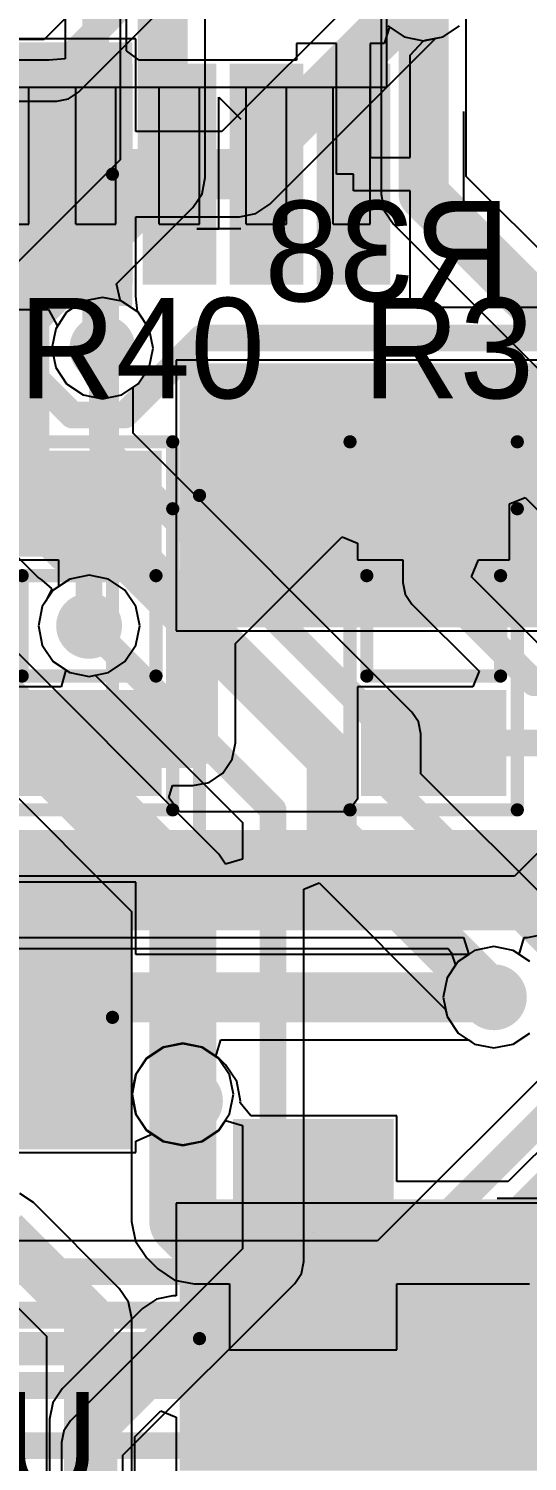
# Model space of a CAD drawing. Header units: millimetres. Extents: x 3.6 to 6.79, y 1.07 to 2.73.
# Drawn here: x 6.0869 to 6.236, y 1.4133 to 1.8415 of the extents above; entities that cross this region are included whole.
import ezdxf

# ---------------------------------------------------------------- set-up
doc = ezdxf.new("R2010")
doc.units = ezdxf.units.MM
doc.header["$MEASUREMENT"] = 0
for name, color, linetype in [('BottomLayer', 5, 'Continuous'), ('BottomOverlay', 54, 'Continuous'), ('BottomPaste', 16, 'Continuous'), ('BottomSolder', 6, 'Continuous'), ('Mechanical13', 56, 'Continuous'), ('MidLayer1', 16, 'Continuous'), ('MidLayer2', 76, 'Continuous'), ('MultiLayer', 9, 'Continuous'), ('PadHoleLayer', 156, 'Continuous'), ('TopLayer', 1, 'Continuous'), ('TopOverlay', 2, 'Continuous'), ('TopPaste', 8, 'Continuous'), ('TopSolder', 216, 'Continuous'), ('ViaHoleLayer', 16, 'Continuous')]:
    doc.layers.add(name, color=color, linetype=linetype)

# ---------------------------------------------------------------- blocks, each defined once
blk = doc.blocks.new('61031621121_B_12')
at = {"layer": 'BottomOverlay'}
for p, q in [((-0.15748, -0.40236), (-0.15748, -0.38924)), ((-0.15748, -0.38924), (-0.15748, -0.3958)), ((-0.15748, -0.3958), (-0.11812, -0.3958)), ((-0.11812, -0.3958), (-0.12468, -0.40236))]:
    blk.add_line(p, q, dxfattribs=at)
blk = doc.blocks.new('RES_SMD_0603_76')
at = {"layer": 'TopLayer'}
for points in [[(-0.04681, -0.01772), (-0.02319, -0.01772), (-0.04681, 0.01772), (-0.02319, 0.01772)], [(0.02468, -0.01771), (0.0483, -0.01771), (0.02468, 0.01772), (0.0483, 0.01772)]]:
    blk.add_solid(points, dxfattribs=at)
at = {"layer": 'TopOverlay', "const_width": 0.00394}
for points in [[(-0.055, 0.025), (0.055, 0.025)], [(-0.055, 0.025), (-0.055, -0.025)], [(0.055, 0.025), (0.055, -0.025)], [(-0.015, 0.02), (0.015, 0.02)], [(-0.015, 0.02), (-0.015, -0.02)], [(0.015, 0.02), (0.015, -0.02)], [(-0.015, -0.02), (0.015, -0.02)], [(-0.055, -0.025), (0.035, -0.025)], [(0.035, -0.025), (0.055, -0.025)]]:
    blk.add_lwpolyline(points, dxfattribs=at)
at = {"layer": 'TopOverlay', "const_width": 0.00197}
for points in [[(-0.05599, 0.025, 1), (-0.05402, 0.025, 1)], [(-0.05599, 0.025, 1), (-0.05402, 0.025, 1)], [(0.05401, 0.025, 1), (0.05598, 0.025, 1)], [(0.05401, 0.025, 1), (0.05598, 0.025, 1)], [(-0.01599, 0.02, 1), (-0.01402, 0.02, 1)], [(-0.01599, 0.02, 1), (-0.01402, 0.02, 1)], [(0.01401, 0.02, 1), (0.01598, 0.02, 1)], [(0.01401, 0.02, 1), (0.01598, 0.02, 1)], [(-0.01599, -0.02, 1), (-0.01402, -0.02, 1)], [(-0.01599, -0.02, 1), (-0.01402, -0.02, 1)], [(0.01401, -0.02, 1), (0.01598, -0.02, 1)], [(0.01401, -0.02, 1), (0.01598, -0.02, 1)], [(-0.05599, -0.025, 1), (-0.05402, -0.025, 1)], [(-0.05599, -0.025, 1), (-0.05402, -0.025, 1)], [(0.03401, -0.025, 1), (0.03598, -0.025, 1)], [(0.03401, -0.025, 1), (0.03598, -0.025, 1)], [(0.05401, -0.025, 1), (0.05598, -0.025, 1)], [(0.05401, -0.025, 1), (0.05598, -0.025, 1)]]:
    blk.add_lwpolyline(points, format="xyb", close=True, dxfattribs=at)
at = {"layer": 'TopPaste'}
for points in [[(-0.04681, -0.01772), (-0.02319, -0.01772), (-0.04681, 0.01772), (-0.02319, 0.01772)], [(0.02468, -0.01771), (0.0483, -0.01771), (0.02468, 0.01772), (0.0483, 0.01772)]]:
    blk.add_solid(points, dxfattribs=at)
at = {"layer": 'TopSolder'}
for points in [[(-0.05081, -0.02172), (-0.01919, -0.02172), (-0.05081, 0.02172), (-0.01919, 0.02172)], [(0.02068, -0.02171), (0.0523, -0.02171), (0.02068, 0.02172), (0.0523, 0.02172)]]:
    blk.add_solid(points, dxfattribs=at)
blk = doc.blocks.new('RES_SMD_0603_77')
at = {"layer": 'TopLayer'}
for points in [[(-0.04681, -0.01772), (-0.02319, -0.01772), (-0.04681, 0.01772), (-0.02319, 0.01772)], [(0.02468, -0.01771), (0.0483, -0.01771), (0.02468, 0.01772), (0.0483, 0.01772)]]:
    blk.add_solid(points, dxfattribs=at)
at = {"layer": 'TopOverlay', "const_width": 0.00394}
for points in [[(-0.055, 0.025), (0.055, 0.025)], [(-0.055, 0.025), (-0.055, -0.025)], [(0.055, 0.025), (0.055, -0.025)], [(-0.015, 0.02), (0.015, 0.02)], [(-0.015, 0.02), (-0.015, -0.02)], [(0.015, 0.02), (0.015, -0.02)], [(-0.015, -0.02), (0.015, -0.02)], [(-0.055, -0.025), (0.035, -0.025)], [(0.035, -0.025), (0.055, -0.025)]]:
    blk.add_lwpolyline(points, dxfattribs=at)
at = {"layer": 'TopOverlay', "const_width": 0.00197}
for points in [[(-0.05599, 0.025, 1), (-0.05402, 0.025, 1)], [(-0.05599, 0.025, 1), (-0.05402, 0.025, 1)], [(0.05401, 0.025, 1), (0.05598, 0.025, 1)], [(0.05401, 0.025, 1), (0.05598, 0.025, 1)], [(-0.01599, 0.02, 1), (-0.01402, 0.02, 1)], [(-0.01599, 0.02, 1), (-0.01402, 0.02, 1)], [(0.01401, 0.02, 1), (0.01598, 0.02, 1)], [(0.01401, 0.02, 1), (0.01598, 0.02, 1)], [(-0.01599, -0.02, 1), (-0.01402, -0.02, 1)], [(-0.01599, -0.02, 1), (-0.01402, -0.02, 1)], [(0.01401, -0.02, 1), (0.01598, -0.02, 1)], [(0.01401, -0.02, 1), (0.01598, -0.02, 1)], [(-0.05599, -0.025, 1), (-0.05402, -0.025, 1)], [(-0.05599, -0.025, 1), (-0.05402, -0.025, 1)], [(0.03401, -0.025, 1), (0.03598, -0.025, 1)], [(0.03401, -0.025, 1), (0.03598, -0.025, 1)], [(0.05401, -0.025, 1), (0.05598, -0.025, 1)], [(0.05401, -0.025, 1), (0.05598, -0.025, 1)]]:
    blk.add_lwpolyline(points, format="xyb", close=True, dxfattribs=at)
at = {"layer": 'TopPaste'}
for points in [[(-0.04681, -0.01772), (-0.02319, -0.01772), (-0.04681, 0.01772), (-0.02319, 0.01772)], [(0.02468, -0.01771), (0.0483, -0.01771), (0.02468, 0.01772), (0.0483, 0.01772)]]:
    blk.add_solid(points, dxfattribs=at)
at = {"layer": 'TopSolder'}
for points in [[(-0.05081, -0.02172), (-0.01919, -0.02172), (-0.05081, 0.02172), (-0.01919, 0.02172)], [(0.02068, -0.02171), (0.0523, -0.02171), (0.02068, 0.02172), (0.0523, 0.02172)]]:
    blk.add_solid(points, dxfattribs=at)
blk = doc.blocks.new('RES_SMD_2512_B_78')
at = {"layer": 'BottomLayer'}
for points in [[(-0.16141, 0.05996), (-0.16141, -0.06996), (-0.09054, 0.05996), (-0.09054, -0.06996)], [(0.09056, 0.05996), (0.09056, -0.06996), (0.16142, 0.05996), (0.16142, -0.06996)]]:
    blk.add_solid(points, dxfattribs=at)
at = {"layer": 'BottomOverlay', "const_width": 0.00394}
for points in [[(0.12599, 0.05799), (-0.12598, 0.05799)], [(-0.12598, -0.06799), (-0.12598, 0.05799)], [(0.12599, -0.06799), (0.12599, 0.05799)], [(0.12599, -0.06799), (-0.12598, -0.06799)]]:
    blk.add_lwpolyline(points, dxfattribs=at)
at = {"layer": 'BottomOverlay', "const_width": 0.00197}
for points in [[(-0.12696, 0.05799, 1), (-0.12499, 0.05799, 1)], [(-0.12696, 0.05799, 1), (-0.12499, 0.05799, 1)], [(0.12501, 0.05799, 1), (0.12698, 0.05799, 1)], [(0.12501, 0.05799, 1), (0.12698, 0.05799, 1)], [(-0.12696, -0.06799, 1), (-0.12499, -0.06799, 1)], [(-0.12696, -0.06799, 1), (-0.12499, -0.06799, 1)], [(0.12501, -0.06799, 1), (0.12698, -0.06799, 1)], [(0.12501, -0.06799, 1), (0.12698, -0.06799, 1)]]:
    blk.add_lwpolyline(points, format="xyb", close=True, dxfattribs=at)
at = {"layer": 'BottomPaste'}
for points in [[(-0.16141, 0.05996), (-0.16141, -0.06996), (-0.09054, 0.05996), (-0.09054, -0.06996)], [(0.09056, 0.05996), (0.09056, -0.06996), (0.16142, 0.05996), (0.16142, -0.06996)]]:
    blk.add_solid(points, dxfattribs=at)
at = {"layer": 'BottomSolder'}
for points in [[(-0.16541, 0.06396), (-0.16541, -0.07396), (-0.08654, 0.06396), (-0.08654, -0.07396)], [(0.08656, 0.06396), (0.08656, -0.07396), (0.16542, 0.06396), (0.16542, -0.07396)]]:
    blk.add_solid(points, dxfattribs=at)
blk = doc.blocks.new('RES_SMD_2512_B_87')
at = {"layer": 'BottomLayer'}
for points in [[(-0.16141, 0.05996), (-0.16141, -0.06996), (-0.09054, 0.05996), (-0.09054, -0.06996)], [(0.09056, 0.05996), (0.09056, -0.06996), (0.16142, 0.05996), (0.16142, -0.06996)]]:
    blk.add_solid(points, dxfattribs=at)
at = {"layer": 'BottomOverlay', "const_width": 0.00394}
for points in [[(0.12599, 0.05799), (-0.12598, 0.05799)], [(-0.12598, -0.06799), (-0.12598, 0.05799)], [(0.12599, -0.06799), (0.12599, 0.05799)], [(0.12599, -0.06799), (-0.12598, -0.06799)]]:
    blk.add_lwpolyline(points, dxfattribs=at)
at = {"layer": 'BottomOverlay', "const_width": 0.00197}
for points in [[(-0.12696, 0.05799, 1), (-0.12499, 0.05799, 1)], [(-0.12696, 0.05799, 1), (-0.12499, 0.05799, 1)], [(0.12501, 0.05799, 1), (0.12698, 0.05799, 1)], [(0.12501, 0.05799, 1), (0.12698, 0.05799, 1)], [(-0.12696, -0.06799, 1), (-0.12499, -0.06799, 1)], [(-0.12696, -0.06799, 1), (-0.12499, -0.06799, 1)], [(0.12501, -0.06799, 1), (0.12698, -0.06799, 1)], [(0.12501, -0.06799, 1), (0.12698, -0.06799, 1)]]:
    blk.add_lwpolyline(points, format="xyb", close=True, dxfattribs=at)
at = {"layer": 'BottomPaste'}
for points in [[(-0.16141, 0.05996), (-0.16141, -0.06996), (-0.09054, 0.05996), (-0.09054, -0.06996)], [(0.09056, 0.05996), (0.09056, -0.06996), (0.16142, 0.05996), (0.16142, -0.06996)]]:
    blk.add_solid(points, dxfattribs=at)
at = {"layer": 'BottomSolder'}
for points in [[(-0.16541, 0.06396), (-0.16541, -0.07396), (-0.08654, 0.06396), (-0.08654, -0.07396)], [(0.08656, 0.06396), (0.08656, -0.07396), (0.16542, 0.06396), (0.16542, -0.07396)]]:
    blk.add_solid(points, dxfattribs=at)
blk = doc.blocks.new('PCBC_________1_135')
at = {"layer": 'PadHoleLayer'}
blk.add_lwpolyline([(0, 0), (0, 0, -1), (0, 0), (0, 0, -1)], format="xyb", close=True, dxfattribs=at)
at = {"layer": 'TopLayer'}
blk.add_solid([(-0.02, -0.03), (0.02, -0.03), (-0.02, 0.03), (0.02, 0.03)], dxfattribs=at)
at = {"layer": 'TopPaste'}
blk.add_solid([(-0.02, -0.03), (0.02, -0.03), (-0.02, 0.03), (0.02, 0.03)], dxfattribs=at)
at = {"layer": 'TopSolder'}
blk.add_solid([(-0.024, -0.034), (0.024, -0.034), (-0.024, 0.034), (0.024, 0.034)], dxfattribs=at)
blk = doc.blocks.new('SOP65P640X110_16N_146')
at = {"layer": 'Mechanical13'}
for points in [[(-0.089, 0.1), (-0.089, -0.1)], [(-0.13, 0.019), (-0.13, 0.007)], [(-0.089, 0.019), (-0.089, 0.007)], [(-0.13, 0.007), (-0.089, 0.007)], [(-0.13, -0.007), (-0.13, -0.019)], [(-0.13, -0.007), (-0.089, -0.007)], [(-0.089, -0.007), (-0.089, -0.019)], [(-0.13, -0.019), (-0.089, -0.019)], [(-0.13, -0.032), (-0.13, -0.044)], [(-0.13, -0.032), (-0.089, -0.032)], [(-0.089, -0.032), (-0.089, -0.044)], [(-0.13, -0.044), (-0.089, -0.044)], [(-0.13, -0.058), (-0.13, -0.07)], [(-0.13, -0.058), (-0.089, -0.058)], [(-0.089, -0.058), (-0.089, -0.07)], [(-0.13, -0.07), (-0.089, -0.07)], [(-0.13, -0.084), (-0.13, -0.095)], [(-0.13, -0.084), (-0.089, -0.084)], [(-0.089, -0.084), (-0.089, -0.095)], [(-0.13, -0.095), (-0.089, -0.095)], [(-0.089, -0.1), (0.089, -0.1)]]:
    blk.add_lwpolyline(points, dxfattribs=at)
for points in [[(-0.13, 0.007, 1), (-0.13, 0.007, 1)], [(-0.13, 0.007, 1), (-0.13, 0.007, 1)], [(-0.089, 0.007, 1), (-0.089, 0.007, 1)], [(-0.089, 0.007, 1), (-0.089, 0.007, 1)], [(-0.13, -0.007, 1), (-0.13, -0.007, 1)], [(-0.13, -0.007, 1), (-0.13, -0.007, 1)], [(-0.089, -0.007, 1), (-0.089, -0.007, 1)], [(-0.089, -0.007, 1), (-0.089, -0.007, 1)], [(-0.13, -0.019, 1), (-0.13, -0.019, 1)], [(-0.13, -0.019, 1), (-0.13, -0.019, 1)], [(-0.089, -0.019, 1), (-0.089, -0.019, 1)], [(-0.089, -0.019, 1), (-0.089, -0.019, 1)], [(-0.13, -0.032, 1), (-0.13, -0.032, 1)], [(-0.13, -0.032, 1), (-0.13, -0.032, 1)], [(-0.089, -0.032, 1), (-0.089, -0.032, 1)], [(-0.089, -0.032, 1), (-0.089, -0.032, 1)], [(-0.13, -0.044, 1), (-0.13, -0.044, 1)], [(-0.13, -0.044, 1), (-0.13, -0.044, 1)], [(-0.089, -0.044, 1), (-0.089, -0.044, 1)], [(-0.089, -0.044, 1), (-0.089, -0.044, 1)], [(-0.13, -0.058, 1), (-0.13, -0.058, 1)], [(-0.13, -0.058, 1), (-0.13, -0.058, 1)], [(-0.089, -0.058, 1), (-0.089, -0.058, 1)], [(-0.089, -0.058, 1), (-0.089, -0.058, 1)], [(-0.13, -0.07, 1), (-0.13, -0.07, 1)], [(-0.13, -0.07, 1), (-0.13, -0.07, 1)], [(-0.089, -0.07, 1), (-0.089, -0.07, 1)], [(-0.089, -0.07, 1), (-0.089, -0.07, 1)], [(-0.13, -0.084, 1), (-0.13, -0.084, 1)], [(-0.13, -0.084, 1), (-0.13, -0.084, 1)], [(-0.089, -0.084, 1), (-0.089, -0.084, 1)], [(-0.089, -0.084, 1), (-0.089, -0.084, 1)], [(-0.13, -0.095, 1), (-0.13, -0.095, 1)], [(-0.13, -0.095, 1), (-0.13, -0.095, 1)], [(-0.089, -0.095, 1), (-0.089, -0.095, 1)], [(-0.089, -0.095, 1), (-0.089, -0.095, 1)], [(-0.089, -0.1, 1), (-0.089, -0.1, 1)], [(-0.089, -0.1, 1), (-0.089, -0.1, 1)]]:
    blk.add_lwpolyline(points, format="xyb", close=True, dxfattribs=at)
at = {"layer": 'TopLayer'}
for points in [[(-0.144, 0.006), (-0.086, 0.006), (-0.144, 0.02), (-0.086, 0.02)], [(-0.144, -0.02), (-0.086, -0.02), (-0.144, -0.006), (-0.086, -0.006)], [(-0.144, -0.045), (-0.086, -0.045), (-0.144, -0.031), (-0.086, -0.031)], [(-0.144, -0.071), (-0.086, -0.071), (-0.144, -0.057), (-0.086, -0.057)], [(-0.144, -0.097), (-0.086, -0.097), (-0.144, -0.083), (-0.086, -0.083)]]:
    blk.add_solid(points, dxfattribs=at)
at = {"layer": 'TopOverlay', "const_width": 0.006}
blk.add_lwpolyline([(-0.074, -0.1), (0.074, -0.1)], dxfattribs=at)
at = {"layer": 'TopOverlay', "const_width": 0.003}
blk.add_lwpolyline([(-0.0755, -0.1, 1), (-0.0725, -0.1, 1)], format="xyb", close=True, dxfattribs=at)
at = {"layer": 'TopPaste'}
for points in [[(-0.144, 0.006), (-0.086, 0.006), (-0.144, 0.02), (-0.086, 0.02)], [(-0.144, -0.02), (-0.086, -0.02), (-0.144, -0.006), (-0.086, -0.006)], [(-0.144, -0.045), (-0.086, -0.045), (-0.144, -0.031), (-0.086, -0.031)], [(-0.144, -0.071), (-0.086, -0.071), (-0.144, -0.057), (-0.086, -0.057)], [(-0.144, -0.097), (-0.086, -0.097), (-0.144, -0.083), (-0.086, -0.083)]]:
    blk.add_solid(points, dxfattribs=at)
at = {"layer": 'TopSolder'}
for points in [[(-0.148, 0.002), (-0.082, 0.002), (-0.148, 0.024), (-0.082, 0.024)], [(-0.148, -0.024), (-0.082, -0.024), (-0.148, -0.002), (-0.082, -0.002)], [(-0.148, -0.049), (-0.082, -0.049), (-0.148, -0.027), (-0.082, -0.027)], [(-0.148, -0.075), (-0.082, -0.075), (-0.148, -0.053), (-0.082, -0.053)], [(-0.148, -0.101), (-0.082, -0.101), (-0.148, -0.079), (-0.082, -0.079)]]:
    blk.add_solid(points, dxfattribs=at)

msp = doc.modelspace()

# ---------------------------------------------------------------- linework, layer by layer
at = {"layer": 'BottomLayer'}
for p, q in [((6.19058, 1.85661), (6.1447, 1.81072)), ((6.21079, 1.83902), (6.2157, 1.8423)), ((6.11896, 1.83841), (5.97904, 1.83841)), ((6.11896, 1.81072), (6.11896, 1.83841)), ((6.15899, 1.78897), (6.20861, 1.83858)), ((6.20861, 1.83858), (6.21079, 1.83902)), ((6.1447, 1.81072), (6.11896, 1.81072)), ((6.14998, 1.78523), (6.15485, 1.7862)), ((6.15485, 1.7862), (6.15899, 1.78897)), ((6.11896, 1.76151), (6.11896, 1.78523)), ((6.11896, 1.78523), (6.14998, 1.78523)), ((6.11944, 1.75688), (6.11896, 1.76151)), ((6.06939, 1.75754), (6.09285, 1.75754)), ((6.09285, 1.75754), (6.09552, 1.75254)), ((6.1197, 1.7567), (6.11944, 1.75688)), ((6.12298, 1.75179), (6.1197, 1.7567)), ((6.09502, 1.75179), (6.09387, 1.746)), ((6.09552, 1.75254), (6.09502, 1.75179)), ((6.12413, 1.746), (6.12298, 1.75179)), ((6.09387, 1.746), (6.09502, 1.74021)), ((6.12298, 1.74021), (6.12413, 1.746)), ((6.09502, 1.74021), (6.0983, 1.7353)), ((6.1197, 1.7353), (6.12298, 1.74021)), ((6.27096, 1.74241), (6.13104, 1.74241)), ((6.13104, 1.74241), (6.13104, 1.66154)), ((6.0983, 1.7353), (6.10321, 1.73202)), ((6.11479, 1.73202), (6.1197, 1.7353)), ((6.10321, 1.73202), (6.109, 1.73087)), ((6.109, 1.73087), (6.11479, 1.73202)), ((6.09921, 1.67698), (6.0943, 1.6737)), ((6.105, 1.67813), (6.09921, 1.67698)), ((6.11079, 1.67698), (6.105, 1.67813)), ((6.1157, 1.6737), (6.11079, 1.67698)), ((6.0943, 1.6737), (6.09102, 1.66879)), ((6.11898, 1.66879), (6.1157, 1.6737)), ((6.09102, 1.66879), (6.08987, 1.663)), ((6.12013, 1.663), (6.11898, 1.66879)), ((6.08987, 1.663), (6.09102, 1.65721)), ((6.11898, 1.65721), (6.12013, 1.663)), ((6.13104, 1.66154), (6.25255, 1.66154)), ((6.09102, 1.65721), (6.0943, 1.6523)), ((6.1157, 1.6523), (6.11898, 1.65721)), ((6.0943, 1.6523), (6.09921, 1.64902)), ((6.09921, 1.64902), (6.105, 1.64787)), ((6.105, 1.64787), (6.11079, 1.64902)), ((6.11079, 1.64902), (6.1157, 1.6523)), ((6.11896, 1.58644), (5.97904, 1.58644)), ((6.11896, 1.56474), (6.11896, 1.58644)), ((6.226, 1.56713), (6.22021, 1.56598)), ((6.23179, 1.56598), (6.226, 1.56713)), ((6.21836, 1.56474), (6.11896, 1.56474)), ((6.22021, 1.56598), (6.21836, 1.56474)), ((6.2367, 1.5627), (6.23179, 1.56598)), ((6.14287, 1.53426), (6.14439, 1.53926)), ((6.14439, 1.53926), (6.21836, 1.53926)), ((6.21836, 1.53926), (6.22021, 1.53802)), ((6.22021, 1.53802), (6.226, 1.53687)), ((6.226, 1.53687), (6.23179, 1.53802)), ((6.23179, 1.53802), (6.2367, 1.5413)), ((6.1437, 1.5337), (6.14287, 1.53426)), ((6.14698, 1.52879), (6.1437, 1.5337)), ((6.14813, 1.523), (6.14698, 1.52879)), ((6.14698, 1.51721), (6.14813, 1.523)), ((6.1437, 1.5123), (6.14698, 1.51721)), ((6.13879, 1.50902), (6.1437, 1.5123)), ((6.11896, 1.50897), (6.11897, 1.50898)), ((6.11896, 1.50558), (6.11896, 1.50897)), ((6.11897, 1.50898), (6.12396, 1.51119)), ((6.12396, 1.51119), (6.12721, 1.50902)), ((6.12721, 1.50902), (6.133, 1.50787)), ((6.133, 1.50787), (6.13879, 1.50902)), ((5.97904, 1.50558), (6.11896, 1.50558)), ((6.26205, 1.49044), (6.13104, 1.49044)), ((6.13104, 1.49044), (6.13104, 1.46275)), ((6.12513, 1.46178), (6.121, 1.45902)), ((6.13001, 1.46275), (6.12513, 1.46178)), ((6.13104, 1.46275), (6.13001, 1.46275)), ((6.121, 1.45902), (6.09695, 1.43497)), ((6.09695, 1.43497), (6.09419, 1.43084)), ((6.09419, 1.43084), (6.09322, 1.42596)), ((6.09322, 1.42596), (6.09322, 1.38503)), ((6.11871, 1.42068), (6.12642, 1.4284)), ((6.12642, 1.4284), (6.13104, 1.42648)), ((6.13104, 1.42648), (6.13104, 1.40958)), ((6.11871, 1.38503), (6.11871, 1.42068))]:
    msp.add_line(p, q, dxfattribs=at)
at = {"layer": 'BottomLayer', "const_width": 0.015}
for points in [[(6.14998, 1.79798), (6.205, 1.853)], [(6.049, 1.79798), (6.14998, 1.79798)], [(6.201, 1.70198), (6.20298, 1.7)], [(6.20298, 1.7), (6.289, 1.7)], [(6.05499, 1.552), (6.226, 1.552)], [(6.10596, 1.42596), (6.13001, 1.45001)], [(6.13001, 1.45001), (6.201, 1.45001)], [(6.10596, 1.35022), (6.10596, 1.42596)]]:
    msp.add_lwpolyline(points, dxfattribs=at)
at = {"layer": 'BottomLayer'}
for points, const_width in [([(6.14623, 1.79798, 1), (6.15373, 1.79798, 1)], 0.0075), ([(6.14623, 1.79798, 1), (6.15373, 1.79798, 1)], 0.0075), ([(6.10408, 1.746, 1), (6.11392, 1.746, 1)], 0.00984), ([(6.19725, 1.70198, 1), (6.20475, 1.70198, 1)], 0.0075), ([(6.19923, 1.7, 1), (6.20673, 1.7, 1)], 0.0075), ([(6.19923, 1.7, 1), (6.20673, 1.7, 1)], 0.0075), ([(6.10008, 1.663, 1), (6.10992, 1.663, 1)], 0.00984), ([(6.22108, 1.552, 1), (6.23092, 1.552, 1)], 0.00984), ([(6.22225, 1.552, 1), (6.22975, 1.552, 1)], 0.0075), ([(6.12808, 1.523, 1), (6.13792, 1.523, 1)], 0.00984), ([(6.12626, 1.45001, 1), (6.13376, 1.45001, 1)], 0.0075), ([(6.12626, 1.45001, 1), (6.13376, 1.45001, 1)], 0.0075), ([(6.19725, 1.45001, 1), (6.20475, 1.45001, 1)], 0.0075), ([(6.10221, 1.42596, 1), (6.10971, 1.42596, 1)], 0.0075), ([(6.10221, 1.42596, 1), (6.10971, 1.42596, 1)], 0.0075)]:
    msp.add_lwpolyline(points, format="xyb", close=True, dxfattribs=dict(at, const_width=const_width))
at = {"layer": 'MidLayer1'}
for p, q in [((6.11426, 2.04084), (6.11426, 1.80229)), ((6.13974, 1.79701), (6.13974, 2.0371)), ((6.19226, 1.84536), (6.19226, 1.792)), ((6.21774, 1.79728), (6.21774, 1.84536)), ((6.11426, 1.80229), (6.07665, 1.76468)), ((6.13877, 1.79213), (6.13974, 1.79701)), ((6.26328, 1.75174), (6.21774, 1.79728)), ((6.13601, 1.788), (6.13877, 1.79213)), ((6.19226, 1.792), (6.19323, 1.78712)), ((6.11322, 1.76521), (6.13601, 1.788)), ((6.19323, 1.78712), (6.19599, 1.78299)), ((6.19599, 1.78299), (6.24899, 1.72999)), ((6.11426, 1.76043), (6.11322, 1.76521)), ((6.11496, 1.75987), (6.11426, 1.76043)), ((6.1197, 1.7567), (6.11496, 1.75987)), ((6.12298, 1.75179), (6.1197, 1.7567)), ((6.12413, 1.746), (6.12298, 1.75179)), ((6.14381, 1.59481), (5.9885, 1.75013)), ((6.12298, 1.74021), (6.12413, 1.746)), ((6.1197, 1.7353), (6.12298, 1.74021)), ((6.11818, 1.73428), (6.1197, 1.7353)), ((6.11818, 1.72056), (6.11818, 1.73428)), ((5.97135, 1.72402), (6.11771, 1.57767)), ((6.20149, 1.63725), (6.11818, 1.72056)), ((6.07665, 1.69058), (6.0899, 1.67733)), ((6.0899, 1.67733), (6.09078, 1.67674)), ((6.09078, 1.67674), (6.09382, 1.67411)), ((6.09382, 1.67411), (6.09205, 1.67034)), ((6.09205, 1.67034), (6.09102, 1.66879)), ((6.09102, 1.66879), (6.08987, 1.663)), ((6.08987, 1.663), (6.09102, 1.65721)), ((6.09102, 1.65721), (6.0943, 1.6523)), ((6.0943, 1.6523), (6.09921, 1.64902)), ((6.09921, 1.64902), (6.105, 1.64787)), ((6.105, 1.64787), (6.1068, 1.64822)), ((6.1068, 1.64822), (6.15082, 1.6042)), ((6.20348, 1.63427), (6.20149, 1.63725)), ((6.20418, 1.63076), (6.20348, 1.63427)), ((6.20418, 1.6188), (6.20418, 1.63076)), ((6.26149, 1.56149), (6.20418, 1.6188)), ((6.15082, 1.6042), (6.15082, 1.59332)), ((6.14582, 1.59181), (6.14381, 1.59481)), ((6.15082, 1.59332), (6.14582, 1.59181)), ((6.16918, 1.58427), (6.1738, 1.58618)), ((6.16918, 1.473), (6.16918, 1.58427)), ((6.1738, 1.58618), (6.21158, 1.54839)), ((6.11771, 1.57767), (6.11771, 1.523)), ((6.21158, 1.54839), (6.21202, 1.54621)), ((6.21202, 1.54621), (6.2153, 1.5413)), ((6.2153, 1.5413), (6.22021, 1.53802)), ((6.22021, 1.53802), (6.226, 1.53687)), ((6.226, 1.53687), (6.23179, 1.53802)), ((6.23179, 1.53802), (6.2367, 1.5413)), ((6.11771, 1.523), (6.11887, 1.51715)), ((6.11887, 1.51715), (6.12219, 1.51219)), ((6.12219, 1.51219), (6.12715, 1.50887)), ((6.13885, 1.50887), (6.14381, 1.51219)), ((6.14381, 1.51219), (6.14582, 1.51519)), ((6.14582, 1.51519), (6.15082, 1.51368)), ((6.15082, 1.51368), (6.15082, 1.4768)), ((6.12715, 1.50887), (6.133, 1.50771)), ((6.133, 1.50771), (6.13885, 1.50887)), ((6.15082, 1.4768), (6.09947, 1.42545)), ((6.16848, 1.46949), (6.16918, 1.473)), ((6.16649, 1.46651), (6.16848, 1.46949)), ((6.11514, 1.41516), (6.16649, 1.46651)), ((6.09748, 1.42247), (6.09678, 1.41896)), ((6.09947, 1.42545), (6.09748, 1.42247)), ((6.09678, 1.41896), (6.09678, 1.21076)), ((6.11514, 1.21076), (6.11514, 1.41516))]:
    msp.add_line(p, q, dxfattribs=at)
for points, const_width in [([(6.127, 1.79701), (6.127, 2.04612)], 0.015), ([(6.205, 1.792), (6.205, 1.853)], 0.015), ([(6.08566, 1.75567), (6.127, 1.79701)], 0.015), ([(6.205, 1.792), (6.258, 1.739)], 0.015), ([(6.08566, 1.69959), (6.08566, 1.75567)], 0.015), ([(5.97769, 1.73931), (6.133, 1.584)], 0.02), ([(6.109, 1.71676), (6.109, 1.746)], 0.008), ([(6.109, 1.71676), (6.195, 1.63076)], 0.008), ([(6.08566, 1.69959), (6.09891, 1.68634)], 0.015), ([(6.09891, 1.68634), (6.11467, 1.68634)], 0.015), ([(6.11467, 1.68634), (6.1775, 1.62351)], 0.015), ([(6.105, 1.663), (6.16, 1.608)], 0.008), ([(6.195, 1.615), (6.195, 1.63076)], 0.008), ([(6.1775, 1.6005), (6.1775, 1.62351)], 0.015), ([(6.195, 1.615), (6.255, 1.555)], 0.008), ([(6.16, 1.473), (6.16, 1.608)], 0.008), ([(6.1775, 1.6005), (6.226, 1.552)], 0.015), ([(6.133, 1.523), (6.133, 1.584)], 0.02), ([(6.10596, 1.41896), (6.16, 1.473)], 0.008), ([(6.10596, 1.19904), (6.10596, 1.41896)], 0.008)]:
    msp.add_lwpolyline(points, dxfattribs=dict(at, const_width=const_width))
for points, const_width in [([(6.12325, 1.79701, 1), (6.13075, 1.79701, 1)], 0.0075), ([(6.12325, 1.79701, 1), (6.13075, 1.79701, 1)], 0.0075), ([(6.20125, 1.792, 1), (6.20875, 1.792, 1)], 0.0075), ([(6.20125, 1.792, 1), (6.20875, 1.792, 1)], 0.0075), ([(6.08191, 1.75567, 1), (6.08941, 1.75567, 1)], 0.0075), ([(6.08191, 1.75567, 1), (6.08941, 1.75567, 1)], 0.0075), ([(6.10408, 1.746, 1), (6.11392, 1.746, 1)], 0.00984), ([(6.107, 1.746, 1), (6.111, 1.746, 1)], 0.004), ([(6.107, 1.71676, 1), (6.111, 1.71676, 1)], 0.004), ([(6.107, 1.71676, 1), (6.111, 1.71676, 1)], 0.004), ([(6.08191, 1.69959, 1), (6.08941, 1.69959, 1)], 0.0075), ([(6.08191, 1.69959, 1), (6.08941, 1.69959, 1)], 0.0075), ([(6.09516, 1.68634, 1), (6.10266, 1.68634, 1)], 0.0075), ([(6.09516, 1.68634, 1), (6.10266, 1.68634, 1)], 0.0075), ([(6.11092, 1.68634, 1), (6.11842, 1.68634, 1)], 0.0075), ([(6.11092, 1.68634, 1), (6.11842, 1.68634, 1)], 0.0075), ([(6.10008, 1.663, 1), (6.10992, 1.663, 1)], 0.00984), ([(6.103, 1.663, 1), (6.107, 1.663, 1)], 0.004), ([(6.193, 1.63076, 1), (6.197, 1.63076, 1)], 0.004), ([(6.193, 1.63076, 1), (6.197, 1.63076, 1)], 0.004), ([(6.17375, 1.62351, 1), (6.18125, 1.62351, 1)], 0.0075), ([(6.17375, 1.62351, 1), (6.18125, 1.62351, 1)], 0.0075), ([(6.193, 1.615, 1), (6.197, 1.615, 1)], 0.004), ([(6.193, 1.615, 1), (6.197, 1.615, 1)], 0.004), ([(6.158, 1.608, 1), (6.162, 1.608, 1)], 0.004), ([(6.158, 1.608, 1), (6.162, 1.608, 1)], 0.004), ([(6.17375, 1.6005, 1), (6.18125, 1.6005, 1)], 0.0075), ([(6.17375, 1.6005, 1), (6.18125, 1.6005, 1)], 0.0075), ([(6.128, 1.584, 1), (6.138, 1.584, 1)], 0.01), ([(6.128, 1.584, 1), (6.138, 1.584, 1)], 0.01), ([(6.22108, 1.552, 1), (6.23092, 1.552, 1)], 0.00984), ([(6.22225, 1.552, 1), (6.22975, 1.552, 1)], 0.0075), ([(6.128, 1.523, 1), (6.138, 1.523, 1)], 0.01), ([(6.12808, 1.523, 1), (6.13792, 1.523, 1)], 0.00984), ([(6.158, 1.473, 1), (6.162, 1.473, 1)], 0.004), ([(6.158, 1.473, 1), (6.162, 1.473, 1)], 0.004), ([(6.10396, 1.41896, 1), (6.10796, 1.41896, 1)], 0.004), ([(6.10396, 1.41896, 1), (6.10796, 1.41896, 1)], 0.004)]:
    msp.add_lwpolyline(points, format="xyb", close=True, dxfattribs=dict(at, const_width=const_width))
at = {"layer": 'MidLayer2'}
for p, q in [((6.10187, 1.82251), (6.18565, 1.90628)), ((6.10661, 1.8532), (6.09158, 1.83818)), ((6.1943, 1.8423), (6.19921, 1.83902)), ((6.21079, 1.83902), (6.2157, 1.8423)), ((6.09158, 1.83818), (5.63972, 1.83818)), ((6.19921, 1.83902), (6.205, 1.83787)), ((6.205, 1.83787), (6.21079, 1.83902)), ((5.63972, 1.81982), (6.09538, 1.81982)), ((6.09538, 1.81982), (6.0989, 1.82052)), ((6.0989, 1.82052), (6.10187, 1.82251)), ((6.10321, 1.75998), (6.0983, 1.7567)), ((6.109, 1.76113), (6.10321, 1.75998)), ((6.11479, 1.75998), (6.109, 1.76113)), ((6.1197, 1.7567), (6.11479, 1.75998)), ((6.0983, 1.7567), (6.09502, 1.75179)), ((6.12298, 1.75179), (6.1197, 1.7567)), ((6.09502, 1.75179), (6.09387, 1.746)), ((6.12413, 1.746), (6.12298, 1.75179)), ((6.09387, 1.746), (6.09502, 1.74021)), ((6.12298, 1.74021), (6.12413, 1.746)), ((6.09502, 1.74021), (6.0983, 1.7353)), ((6.1197, 1.7353), (6.12298, 1.74021)), ((6.0983, 1.7353), (6.10321, 1.73202)), ((6.11479, 1.73202), (6.1197, 1.7353)), ((6.10321, 1.73202), (6.109, 1.73087)), ((6.109, 1.73087), (6.11479, 1.73202)), ((6.09921, 1.67698), (6.0943, 1.6737)), ((6.105, 1.67813), (6.09921, 1.67698)), ((6.11079, 1.67698), (6.105, 1.67813)), ((6.1157, 1.6737), (6.11079, 1.67698)), ((6.0943, 1.6737), (6.09102, 1.66879)), ((6.11898, 1.66879), (6.1157, 1.6737)), ((6.09102, 1.66879), (6.08987, 1.663)), ((6.12013, 1.663), (6.11898, 1.66879)), ((6.08987, 1.663), (6.09102, 1.65721)), ((6.11898, 1.65721), (6.12013, 1.663)), ((6.09102, 1.65721), (6.0943, 1.6523)), ((6.1157, 1.6523), (6.11898, 1.65721)), ((6.0943, 1.6523), (6.09921, 1.64902)), ((6.09921, 1.64902), (6.105, 1.64787)), ((6.105, 1.64787), (6.11079, 1.64902)), ((6.11079, 1.64902), (6.1157, 1.6523)), ((6.24611, 1.60208), (6.2322, 1.58818)), ((6.2322, 1.58818), (5.97136, 1.58818)), ((6.28882, 1.5768), (6.1912, 1.47918)), ((5.97516, 1.56982), (6.21696, 1.56982)), ((6.21696, 1.56982), (6.21848, 1.56482)), ((6.23352, 1.56482), (6.23504, 1.56982)), ((6.23504, 1.56982), (6.236, 1.56982)), ((6.236, 1.56982), (6.23951, 1.57052)), ((6.21848, 1.56482), (6.2153, 1.5627)), ((6.2367, 1.5627), (6.23352, 1.56482)), ((6.2153, 1.5627), (6.21202, 1.55779)), ((6.21202, 1.55779), (6.21087, 1.552)), ((6.21087, 1.552), (6.21202, 1.54621)), ((6.21202, 1.54621), (6.2153, 1.5413)), ((6.133, 1.53813), (6.12721, 1.53698)), ((6.13879, 1.53698), (6.133, 1.53813)), ((6.2153, 1.5413), (6.22021, 1.53802)), ((6.22021, 1.53802), (6.226, 1.53687)), ((6.226, 1.53687), (6.23179, 1.53802)), ((6.23179, 1.53802), (6.2367, 1.5413)), ((6.1223, 1.5337), (6.11902, 1.52879)), ((6.12721, 1.53698), (6.1223, 1.5337)), ((6.1437, 1.5337), (6.13879, 1.53698)), ((6.14698, 1.52879), (6.1437, 1.5337)), ((6.11902, 1.52879), (6.11787, 1.523)), ((6.14813, 1.523), (6.14698, 1.52879)), ((6.11787, 1.523), (6.11902, 1.51721)), ((6.14698, 1.51721), (6.14813, 1.523)), ((6.11902, 1.51721), (6.1223, 1.5123)), ((6.1437, 1.5123), (6.14698, 1.51721)), ((6.1223, 1.5123), (6.12721, 1.50902)), ((6.13879, 1.50902), (6.1437, 1.5123)), ((6.12721, 1.50902), (6.133, 1.50787)), ((6.133, 1.50787), (6.13879, 1.50902)), ((6.1912, 1.47918), (5.416, 1.47918))]:
    msp.add_line(p, q, dxfattribs=at)
at = {"layer": 'MidLayer2', "const_width": 0.008}
for points in [[(6.09538, 1.829), (6.17916, 1.91277)], [(5.628, 1.829), (6.09538, 1.829)], [(6.102, 1.663), (6.105, 1.663)], [(6.236, 1.579), (6.25616, 1.59916)], [(5.97136, 1.579), (6.236, 1.579)], [(6.195, 1.47), (6.298, 1.573)], [(6.202, 1.457), (6.311, 1.566)], [(6.24, 1.436), (6.324, 1.52)], [(5.416, 1.47), (6.195, 1.47)], [(5.874, 1.457), (6.202, 1.457)], [(5.873, 1.436), (6.24, 1.436)], [(5.963, 1.418), (6.24038, 1.418)]]:
    msp.add_lwpolyline(points, dxfattribs=at)
at = {"layer": 'MidLayer2'}
for points, const_width in [([(6.09338, 1.829, 1), (6.09738, 1.829, 1)], 0.004), ([(6.09338, 1.829, 1), (6.09738, 1.829, 1)], 0.004), ([(6.10408, 1.746, 1), (6.11392, 1.746, 1)], 0.00984), ([(6.10008, 1.663, 1), (6.10992, 1.663, 1)], 0.00984), ([(6.1, 1.663, 1), (6.104, 1.663, 1)], 0.004), ([(6.103, 1.663, 1), (6.107, 1.663, 1)], 0.004), ([(6.234, 1.579, 1), (6.238, 1.579, 1)], 0.004), ([(6.234, 1.579, 1), (6.238, 1.579, 1)], 0.004), ([(6.22108, 1.552, 1), (6.23092, 1.552, 1)], 0.00984), ([(6.12808, 1.523, 1), (6.13792, 1.523, 1)], 0.00984), ([(6.193, 1.47, 1), (6.197, 1.47, 1)], 0.004), ([(6.193, 1.47, 1), (6.197, 1.47, 1)], 0.004), ([(6.2, 1.457, 1), (6.204, 1.457, 1)], 0.004), ([(6.2, 1.457, 1), (6.204, 1.457, 1)], 0.004), ([(6.238, 1.436, 1), (6.242, 1.436, 1)], 0.004), ([(6.238, 1.436, 1), (6.242, 1.436, 1)], 0.004)]:
    msp.add_lwpolyline(points, format="xyb", close=True, dxfattribs=dict(at, const_width=const_width))
at = {"layer": 'MultiLayer', "const_width": 0.00984}
for points in [[(6.10408, 1.746, 1), (6.11392, 1.746, 1)], [(6.10008, 1.663, 1), (6.10992, 1.663, 1)], [(6.22108, 1.552, 1), (6.23092, 1.552, 1)], [(6.12808, 1.523, 1), (6.13792, 1.523, 1)]]:
    msp.add_lwpolyline(points, format="xyb", close=True, dxfattribs=at)
at = {"layer": 'TopLayer'}
for p, q in [((6.09782, 1.853), (6.09782, 1.83243)), ((6.11618, 1.83484), (6.11618, 1.8492)), ((6.19475, 1.842), (6.19323, 1.837)), ((6.21079, 1.83902), (6.2157, 1.8423)), ((6.179, 1.837), (6.167, 1.837)), ((6.167, 1.837), (6.167, 1.832)), ((6.179, 1.798), (6.179, 1.837)), ((6.19323, 1.837), (6.189, 1.837)), ((6.189, 1.837), (6.189, 1.803)), ((6.201, 1.83356), (6.20499, 1.83786)), ((6.20499, 1.83786), (6.20559, 1.83798)), ((6.20559, 1.83798), (6.21079, 1.83902)), ((6.12, 1.832), (6.11618, 1.83484)), ((6.201, 1.803), (6.201, 1.83356)), ((6.093, 1.832), (6.073, 1.832)), ((6.09782, 1.83243), (6.093, 1.832)), ((6.093, 1.832), (6.093, 1.832)), ((6.093, 1.832), (6.093, 1.832)), ((6.141, 1.832), (6.12, 1.832)), ((6.146, 1.832), (6.141, 1.832)), ((6.149, 1.832), (6.146, 1.832)), ((6.167, 1.832), (6.149, 1.832)), ((6.189, 1.803), (6.201, 1.803)), ((6.184, 1.798), (6.179, 1.798)), ((6.184, 1.793), (6.184, 1.798)), ((6.201, 1.793), (6.184, 1.793)), ((6.201, 1.76318), (6.201, 1.793)), ((6.201, 1.759), (6.201, 1.76318)), ((6.20566, 1.75818), (6.201, 1.759)), ((6.25992, 1.75818), (6.20566, 1.75818)), ((6.23071, 1.69942), (6.23533, 1.70133)), ((6.23533, 1.70133), (6.24568, 1.69099)), ((6.23071, 1.68268), (6.23071, 1.69942)), ((6.14874, 1.65772), (6.18066, 1.68964)), ((6.18066, 1.68964), (6.18528, 1.68772)), ((6.18528, 1.68772), (6.18528, 1.68268)), ((6.08228, 1.68268), (6.09582, 1.68268)), ((6.09582, 1.68268), (6.09582, 1.67472)), ((6.18528, 1.68268), (6.19882, 1.68268)), ((6.19882, 1.68268), (6.19882, 1.676)), ((6.2193, 1.67768), (6.22137, 1.68268)), ((6.22137, 1.68268), (6.23071, 1.68268)), ((6.09582, 1.67472), (6.0943, 1.6737)), ((6.19882, 1.676), (6.19952, 1.67249)), ((6.2418, 1.65518), (6.2193, 1.67768)), ((6.0943, 1.6737), (6.09102, 1.66879)), ((6.19952, 1.67249), (6.20151, 1.66952)), ((6.09102, 1.66879), (6.08987, 1.663)), ((6.20151, 1.66952), (6.2216, 1.64943)), ((6.08987, 1.663), (6.09102, 1.65721)), ((6.09102, 1.65721), (6.0943, 1.6523)), ((6.14874, 1.628), (6.14874, 1.65772)), ((6.0943, 1.6523), (6.09803, 1.64981)), ((6.09803, 1.64981), (6.0967, 1.64481)), ((6.2216, 1.64943), (6.21968, 1.64481)), ((6.0967, 1.64481), (6.08228, 1.64481)), ((6.21968, 1.64481), (6.18528, 1.64481)), ((6.18528, 1.64481), (6.18528, 1.61119)), ((6.14777, 1.62312), (6.14874, 1.628)), ((6.14501, 1.61898), (6.14777, 1.62312)), ((6.14087, 1.61622), (6.14501, 1.61898)), ((6.12885, 1.61165), (6.12991, 1.61525)), ((6.12991, 1.61525), (6.136, 1.61525)), ((6.136, 1.61525), (6.14087, 1.61622)), ((6.13206, 1.60739), (6.12885, 1.61165)), ((6.18528, 1.61119), (6.18237, 1.60739)), ((6.18237, 1.60739), (6.13206, 1.60739)), ((5.944, 1.56661), (6.21235, 1.56661)), ((6.21235, 1.56661), (6.21324, 1.56543)), ((6.21324, 1.56543), (6.21457, 1.56161)), ((6.21457, 1.56161), (6.21202, 1.55779)), ((6.21202, 1.55779), (6.21087, 1.552)), ((6.21087, 1.552), (6.21202, 1.54621)), ((6.21202, 1.54621), (6.2153, 1.5413)), ((6.12715, 1.53713), (6.12219, 1.53381)), ((6.133, 1.53829), (6.12715, 1.53713)), ((6.13885, 1.53713), (6.133, 1.53829)), ((6.14381, 1.53381), (6.13885, 1.53713)), ((6.2153, 1.5413), (6.22021, 1.53802)), ((6.22021, 1.53802), (6.226, 1.53687)), ((6.226, 1.53687), (6.23179, 1.53802)), ((6.23179, 1.53802), (6.2367, 1.5413)), ((6.12219, 1.53381), (6.11887, 1.52885)), ((6.14581, 1.53181), (6.14381, 1.53381)), ((6.11887, 1.52885), (6.11771, 1.523)), ((6.14913, 1.52685), (6.14581, 1.53181)), ((6.26519, 1.53181), (6.23029, 1.49692)), ((6.15029, 1.521), (6.14913, 1.52685)), ((6.11771, 1.523), (6.11771, 1.485)), ((6.15019, 1.52049), (6.15029, 1.521)), ((6.15336, 1.51662), (6.15019, 1.52049)), ((6.197, 1.51662), (6.15336, 1.51662)), ((6.197, 1.49692), (6.197, 1.51662)), ((6.23029, 1.49692), (6.197, 1.49692)), ((6.08839, 1.49063), (6.08426, 1.4934)), ((6.11401, 1.46501), (6.08839, 1.49063)), ((6.11771, 1.485), (6.11887, 1.47915)), ((6.11887, 1.47915), (6.12219, 1.47419)), ((6.12219, 1.47419), (6.12556, 1.47081)), ((6.0741, 1.46888), (6.09226, 1.45072)), ((6.12556, 1.47081), (6.13053, 1.46749)), ((6.11677, 1.46088), (6.11401, 1.46501)), ((6.13053, 1.46749), (6.13638, 1.46633)), ((6.13638, 1.46633), (6.147, 1.46633)), ((6.147, 1.46633), (6.147, 1.44662)), ((6.197, 1.44662), (6.197, 1.46633)), ((6.197, 1.46633), (6.23662, 1.46633)), ((6.11774, 1.456), (6.11677, 1.46088)), ((6.11774, 1.33828), (6.11774, 1.456)), ((6.09226, 1.45072), (6.09226, 1.333)), ((6.147, 1.44662), (6.197, 1.44662))]:
    msp.add_line(p, q, dxfattribs=at)
for points, const_width in [([(6.107, 1.798), (6.107, 1.853)], 0.008), ([(6.107, 1.747), (6.107, 1.798)], 0.008), ([(6.11565, 1.726), (6.13865, 1.749)], 0.008), ([(6.13865, 1.749), (6.452, 1.749)], 0.008), ([(6.081, 1.745), (6.1, 1.726)], 0.008), ([(6.107, 1.747), (6.108, 1.746)], 0.008), ([(6.108, 1.746), (6.109, 1.746)], 0.008), ([(6.1, 1.726), (6.11565, 1.726)], 0.008), ([(6.17778, 1.71648), (6.1851, 1.7238)], 0.015), ([(6.1851, 1.7238), (6.23089, 1.7238)], 0.015), ([(6.23089, 1.7238), (6.25469, 1.7)], 0.015), ([(6.17778, 1.70478), (6.17778, 1.71648)], 0.015), ([(6.136, 1.663), (6.17778, 1.70478)], 0.015), ([(6.07351, 1.69949), (6.10499, 1.69949)], 0.008), ([(6.10499, 1.69949), (6.105, 1.69948)], 0.008), ([(6.105, 1.663), (6.105, 1.69948)], 0.008), ([(6.208, 1.676), (6.208, 1.69949)], 0.008), ([(6.208, 1.676), (6.238, 1.646)], 0.008), ([(6.136, 1.628), (6.136, 1.663)], 0.015), ([(6.238, 1.646), (6.265, 1.646)], 0.008), ([(5.98163, 1.628), (6.105, 1.628)], 0.015), ([(6.105, 1.628), (6.136, 1.628)], 0.015), ([(6.208, 1.628), (6.248, 1.628)], 0.008), ([(5.944, 1.587), (6.381, 1.587)], 0.03), ([(6.133, 1.523), (6.135, 1.521)], 0.02), ([(6.133, 1.485), (6.133, 1.523)], 0.02), ([(6.23662, 1.48162), (6.276, 1.521)], 0.02), ([(6.133, 1.485), (6.13638, 1.48162)], 0.02), ([(6.13638, 1.48162), (6.172, 1.48162)], 0.02), ([(6.172, 1.48162), (6.23662, 1.48162)], 0.02), ([(6.07938, 1.48162), (6.105, 1.456)], 0.015), ([(6.105, 1.333), (6.105, 1.456)], 0.015)]:
    msp.add_lwpolyline(points, dxfattribs=dict(at, const_width=const_width))
for points, const_width in [([(6.105, 1.798, 1), (6.109, 1.798, 1)], 0.004), ([(6.105, 1.798, 1), (6.109, 1.798, 1)], 0.004), ([(6.10408, 1.746, 1), (6.11392, 1.746, 1)], 0.00984), ([(6.13665, 1.749, 1), (6.14065, 1.749, 1)], 0.004), ([(6.13665, 1.749, 1), (6.14065, 1.749, 1)], 0.004), ([(6.105, 1.747, 1), (6.109, 1.747, 1)], 0.004), ([(6.105, 1.747, 1), (6.109, 1.747, 1)], 0.004), ([(6.106, 1.746, 1), (6.11, 1.746, 1)], 0.004), ([(6.106, 1.746, 1), (6.11, 1.746, 1)], 0.004), ([(6.107, 1.746, 1), (6.111, 1.746, 1)], 0.004), ([(6.098, 1.726, 1), (6.102, 1.726, 1)], 0.004), ([(6.098, 1.726, 1), (6.102, 1.726, 1)], 0.004), ([(6.11365, 1.726, 1), (6.11765, 1.726, 1)], 0.004), ([(6.11365, 1.726, 1), (6.11765, 1.726, 1)], 0.004), ([(6.18135, 1.7238, 1), (6.18885, 1.7238, 1)], 0.0075), ([(6.18135, 1.7238, 1), (6.18885, 1.7238, 1)], 0.0075), ([(6.22714, 1.7238, 1), (6.23464, 1.7238, 1)], 0.0075), ([(6.22714, 1.7238, 1), (6.23464, 1.7238, 1)], 0.0075), ([(6.17403, 1.71648, 1), (6.18153, 1.71648, 1)], 0.0075), ([(6.17403, 1.71648, 1), (6.18153, 1.71648, 1)], 0.0075), ([(6.17403, 1.70478, 1), (6.18153, 1.70478, 1)], 0.0075), ([(6.17403, 1.70478, 1), (6.18153, 1.70478, 1)], 0.0075), ([(6.10299, 1.69949, 1), (6.10699, 1.69949, 1)], 0.004), ([(6.10299, 1.69949, 1), (6.10699, 1.69949, 1)], 0.004), ([(6.103, 1.69948, 1), (6.107, 1.69948, 1)], 0.004), ([(6.103, 1.69948, 1), (6.107, 1.69948, 1)], 0.004), ([(6.206, 1.69949, 1), (6.21, 1.69949, 1)], 0.004), ([(6.206, 1.676, 1), (6.21, 1.676, 1)], 0.004), ([(6.206, 1.676, 1), (6.21, 1.676, 1)], 0.004), ([(6.10008, 1.663, 1), (6.10992, 1.663, 1)], 0.00984), ([(6.13225, 1.663, 1), (6.13975, 1.663, 1)], 0.0075), ([(6.13225, 1.663, 1), (6.13975, 1.663, 1)], 0.0075), ([(6.103, 1.663, 1), (6.107, 1.663, 1)], 0.004), ([(6.236, 1.646, 1), (6.24, 1.646, 1)], 0.004), ([(6.236, 1.646, 1), (6.24, 1.646, 1)], 0.004), ([(6.10125, 1.628, 1), (6.10875, 1.628, 1)], 0.0075), ([(6.10125, 1.628, 1), (6.10875, 1.628, 1)], 0.0075), ([(6.13225, 1.628, 1), (6.13975, 1.628, 1)], 0.0075), ([(6.13225, 1.628, 1), (6.13975, 1.628, 1)], 0.0075), ([(6.206, 1.628, 1), (6.21, 1.628, 1)], 0.004), ([(6.22108, 1.552, 1), (6.23092, 1.552, 1)], 0.00984), ([(6.128, 1.523, 1), (6.138, 1.523, 1)], 0.01), ([(6.128, 1.523, 1), (6.138, 1.523, 1)], 0.01), ([(6.12808, 1.523, 1), (6.13792, 1.523, 1)], 0.00984), ([(6.13, 1.521, 1), (6.14, 1.521, 1)], 0.01), ([(6.128, 1.485, 1), (6.138, 1.485, 1)], 0.01), ([(6.128, 1.485, 1), (6.138, 1.485, 1)], 0.01), ([(6.13138, 1.48162, 1), (6.14138, 1.48162, 1)], 0.01), ([(6.13138, 1.48162, 1), (6.14138, 1.48162, 1)], 0.01), ([(6.167, 1.48162, 1), (6.177, 1.48162, 1)], 0.01), ([(6.167, 1.48162, 1), (6.177, 1.48162, 1)], 0.01), ([(6.23162, 1.48162, 1), (6.24162, 1.48162, 1)], 0.01), ([(6.23162, 1.48162, 1), (6.24162, 1.48162, 1)], 0.01), ([(6.10125, 1.456, 1), (6.10875, 1.456, 1)], 0.0075), ([(6.10125, 1.456, 1), (6.10875, 1.456, 1)], 0.0075)]:
    msp.add_lwpolyline(points, format="xyb", close=True, dxfattribs=dict(at, const_width=const_width))
at = {"layer": 'TopOverlay'}
for p, q in [((6.21701, 1.79), (6.21701, 1.81666)), ((6.227, 1.49199), (6.25366, 1.49199))]:
    msp.add_line(p, q, dxfattribs=at)
at = {"layer": 'TopOverlay', "const_width": 0.01}
msp.add_lwpolyline([(3.622, 1.44702), (6.77161, 1.44702)], dxfattribs=at)
at = {"layer": 'ViaHoleLayer', "const_width": 0.00591}
for points in [[(6.10605, 1.746, 1), (6.11195, 1.746, 1)], [(6.10205, 1.663, 1), (6.10795, 1.663, 1)], [(6.22305, 1.552, 1), (6.22895, 1.552, 1)], [(6.13005, 1.523, 1), (6.13595, 1.523, 1)]]:
    msp.add_lwpolyline(points, format="xyb", close=True, dxfattribs=at)

# ---------------------------------------------------------------- block references
for name, p, rotation in [('61031621121_B_12', (5.74798, 1.93914), 90), ('SOP65P640X110_16N_146', (6.094, 1.913), 90), ('RES_SMD_2512_B_87', (6.054, 1.672), 270), ('RES_SMD_2512_B_78', (6.206, 1.576), 270), ('RES_SMD_0603_76', (6.105, 1.663), 90), ('RES_SMD_0603_77', (6.208, 1.663), 90), ('PCBC_________1_135', (6.172, 1.48162), 180)]:
    msp.add_blockref(name, p, dxfattribs=dict(rotation=rotation))

# ---------------------------------------------------------------- texts
at = {"layer": 'BottomOverlay', "text_generation_flag": 2}
for s, p in [('R38', (6.231, 1.76)), ('U26', (6.108, 1.404))]:
    msp.add_text(s, height=0.03, dxfattribs=at).set_placement(p)
at = {"layer": 'TopOverlay'}
for s, p in [('R40', (6.084, 1.731)), ('R36', (6.18673, 1.731))]:
    msp.add_text(s, height=0.03, dxfattribs=at).set_placement(p)

doc.saveas('drawing.dxf')
